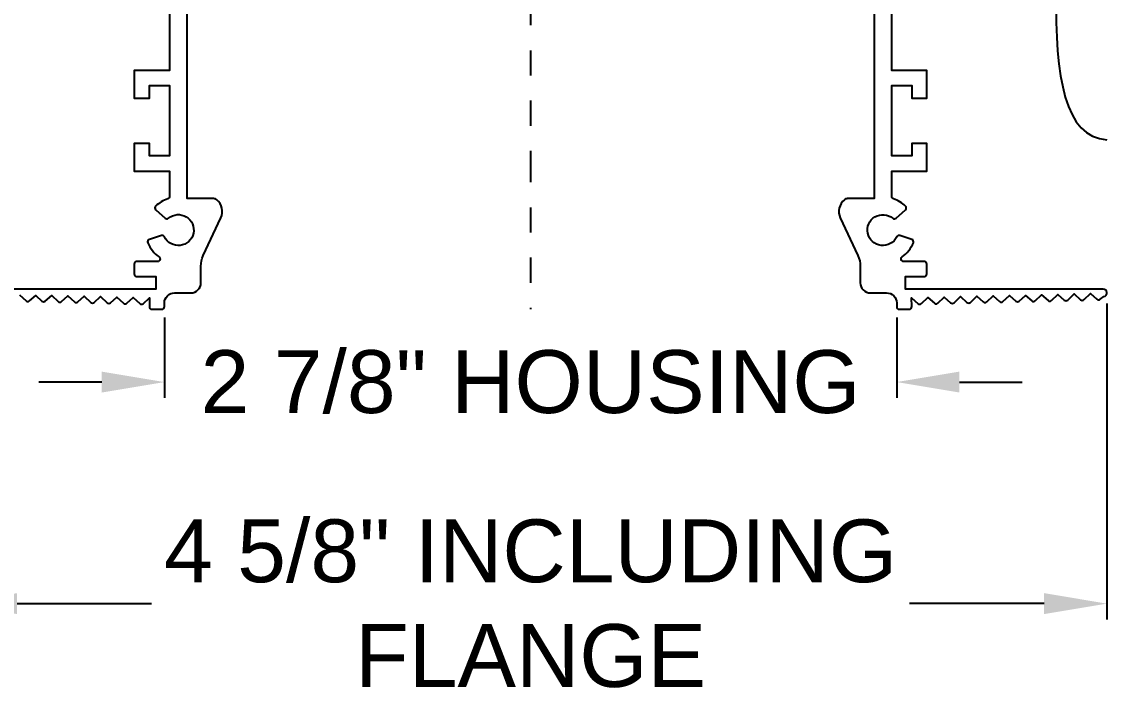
# Model space of a CAD drawing. Extents: x -4.5 to 5.8, y -1.5 to 5.2.
# Drawn here: x -2.026 to 2.296, y -1.545 to 1.144 of the extents above; entities that cross this region are included whole.
import ezdxf

# ---------------------------------------------------------------- set-up
doc = ezdxf.new("R2010")
doc.units = 0
doc.header["$LTSCALE"] = 0.5
doc.header["$MEASUREMENT"] = 0
doc.linetypes.add('PHANTOM', pattern=[0.5, 0.25, -0.05, 0.05, -0.05, 0.05, -0.05])
doc.layers.get('Defpoints').update_dxf_attribs({"linetype": 'CONTINUOUS'})
doc.layers.add('Construction', color=60, linetype='PHANTOM', plot=False)
doc.layers.add('CUST DWG', color=60, linetype='CONTINUOUS', lineweight=20)
doc.layers.add('Dimension', color=10, linetype='CONTINUOUS')
doc.layers.add('Housing', color=150, linetype='CONTINUOUS')
doc.styles.get("Standard").update_dxf_attribs({"font": 'arial.ttf'})
doc.dimstyles.new('LSAD_CustDims', dxfattribs={"dimtxt": 1, "dimasz": 1, "dimexe": 0.0625, "dimexo": 0.042969, "dimgap": 0.0625, "dimtad": 0, "dimtih": 1, "dimtoh": 1, "dimdec": 3, "dimzin": 0, "dimdsep": 46, "dimlunit": 4, "dimtxsty": 'Standard', "dimcen": 0.125, "dimclrd": 256, "dimclre": 256, "dimclrt": 256, "dimadec": 0, "dimazin": 0, "dimtfac": 1, "dimtdec": 3, "dimtix": 1, "dimtofl": 0, "dimtmove": 0, "dimatfit": 3, "dimfxl": 1, "dimfrac": 2, "dimtolj": 1, "dimtzin": 0, "dimarcsym": 0})

# ---------------------------------------------------------------- blocks, each defined once
blk = doc.blocks.new('*D5')
at = {"layer": 'CUST DWG', "lineweight": -2, "ltscale": 0.5, "transparency": 16777216}
for p, q in [((-1.4575, -0.033), (-1.4575, -0.3525)), ((1.4575, -0.033), (1.4575, -0.3525)), ((-1.7075, -0.29), (-1.9575, -0.29)), ((1.7075, -0.29), (1.9575, -0.29))]:
    blk.add_line(p, q, dxfattribs=at)
at = {"layer": 'CUST DWG', "ltscale": 0.5, "transparency": 16777216}
for points in [[(-1.7075, -0.2483), (-1.7075, -0.3317), (-1.4575, -0.29)], [(1.7075, -0.2483), (1.7075, -0.3317), (1.4575, -0.29)]]:
    blk.add_solid(points, dxfattribs=at)
at = {"layer": 'Defpoints', "color": 0, "ltscale": 0.5, "transparency": 16777216}
for p in [(-1.4575, 0.01), (1.4575, 0.01), (1.4575, -0.29)]:
    blk.add_point(p, dxfattribs=at)
at = {"layer": 'CUST DWG', "ltscale": 0.5, "transparency": 16777216, "insert": (0, -0.29), "char_height": 0.25, "attachment_point": 5}
blk.add_mtext('\\A1;2 7/8" HOUSING', dxfattribs=at)
blk = doc.blocks.new('*D7')
at = {"layer": 'CUST DWG', "lineweight": -2, "ltscale": 0.5, "transparency": 16777216}
for p, q in [((-2.2944, 0.0232), (-2.2944, -1.2344)), ((2.2945, 0.0232), (2.2945, -1.2344)), ((-2.0444, -1.1719), (-1.5088, -1.1719)), ((2.0445, -1.1719), (1.5088, -1.1719))]:
    blk.add_line(p, q, dxfattribs=at)
at = {"layer": 'CUST DWG', "ltscale": 0.5, "transparency": 16777216}
for points in [[(-2.0444, -1.1302), (-2.0444, -1.2135), (-2.2944, -1.1719)], [(2.0445, -1.1302), (2.0445, -1.2135), (2.2945, -1.1719)]]:
    blk.add_solid(points, dxfattribs=at)
at = {"layer": 'Defpoints', "color": 0, "ltscale": 0.5, "transparency": 16777216}
for p in [(-2.2944, 0.0662), (2.2945, 0.0662), (-2.2944, -1.1719)]:
    blk.add_point(p, dxfattribs=at)
at = {"layer": 'CUST DWG', "ltscale": 0.5, "transparency": 16777216, "insert": (0, -1.1719), "char_height": 0.25, "width": 3.055492, "attachment_point": 5}
blk.add_mtext('\\A1;4 5/8" INCLUDING FLANGE', dxfattribs=at)

msp = doc.modelspace()

# ---------------------------------------------------------------- linework, layer by layer
at = {"layer": 'Construction', "transparency": 16777216}
msp.add_line((0, 3.7553), (0, 0), dxfattribs=at)
at = {"layer": 'Dimension', "transparency": 16777216}
msp.add_open_spline([(1.8976, 4.0499), (2.2959, 4.0847), (2.2563, 2.4224), (1.9637, 0.6943), (2.294, 0.6747)], degree=3, knots=[0.211004, 0.211004, 0.211004, 0.211004, 1, 1.898992, 1.898992, 1.898992, 1.898992], dxfattribs=at)
at = {"layer": 'Housing', "linetype": 'Continuous', "lineweight": 25, "transparency": 16777216}
for points in [[(-1.4375, 2.55), (-1.4375, 0.95), (-1.5775, 0.95), (-1.5775, 0.84), (-1.5175, 0.84), (-1.5175, 0.89), (-1.4375, 0.89), (-1.4375, 0.61), (-1.5175, 0.61), (-1.5175, 0.66), (-1.5775, 0.66), (-1.5775, 0.55), (-1.4375, 0.55), (-1.4375, 0.4492, -0.322301), (-1.4443, 0.4397, 0.108351), (-1.4926, 0.4107, 0.438558), (-1.4925, 0.396), (-1.4551, 0.3624, 0.373687), (-1.442, 0.3621, -2.900941), (-1.4577, 0.288, 0.373687), (-1.4698, 0.2931), (-1.5176, 0.2776, 0.438558), (-1.5238, 0.2642, 0.138946), (-1.4791, 0.2081, -0.728963), (-1.4849, 0.19), (-1.5675, 0.19, 0.414214), (-1.5775, 0.18), (-1.5775, 0.14, 0.414214), (-1.5675, 0.13), (-1.4925, 0.13), (-1.4925, 0.08), (-2.2795, 0.08, 0.922899)], [(1.3675, 2.3584), (1.3675, 0.44), (1.2622, 0.44, 0.172707), (1.2496, 0.4355, 0.343376), (1.2331, 0.3636), (1.3031, 0.2135, -0.109518), (1.3125, 0.1712), (1.3125, 0.105, 0.414214), (1.3525, 0.065), (1.4175, 0.065, -0.414214), (1.4575, 0.025), (1.4575, 0.01, 0.414214), (1.4675, 0), (1.5074, 0, 0.416777), (1.5174, 0.0101), (1.5171, 0.045), (1.5425, 0.022, 0.391458), (1.5561, 0.0222), (1.582, 0.0467), (1.6074, 0.0237, 0.391457), (1.621, 0.0239), (1.6469, 0.0484), (1.6723, 0.0254, 0.391457), (1.6859, 0.0256), (1.7118, 0.0501), (1.7372, 0.0271, 0.391457), (1.7508, 0.0273), (1.7767, 0.0518), (1.8021, 0.0288, 0.391458), (1.8157, 0.029), (1.8416, 0.0535), (1.867, 0.0305, 0.391458), (1.8806, 0.0307), (1.9065, 0.0552), (1.932, 0.0322, 0.389312), (1.9455, 0.0323), (1.9701, 0.0552), (1.995, 0.0327, 0.391457), (2.0086, 0.0328), (2.0345, 0.0574), (2.0599, 0.0344, 0.391457), (2.0735, 0.0345), (2.0994, 0.0591), (2.1248, 0.0361, 0.391457), (2.1384, 0.0362), (2.1643, 0.0608), (2.1897, 0.0378, 0.391457), (2.2033, 0.038), (2.2292, 0.0625), (2.2546, 0.0395, 0.391457), (2.2682, 0.0397), (2.2819, 0.0502, 0.922901), (2.2795, 0.08), (1.4925, 0.08), (1.4925, 0.13), (1.5675, 0.13, 0.414214), (1.5775, 0.14), (1.5775, 0.18, 0.414214), (1.5675, 0.19), (1.485, 0.19, -0.728963), (1.4791, 0.2081, 0.138946), (1.5238, 0.2642, 0.438558), (1.5177, 0.2776), (1.4698, 0.2931, 0.373687), (1.4578, 0.288, -2.900941), (1.442, 0.3621, 0.373687), (1.4551, 0.3624), (1.4925, 0.396, 0.438558), (1.4927, 0.4107, 0.108351), (1.4443, 0.4397, -0.322301), (1.4375, 0.4492), (1.4375, 0.55), (1.5775, 0.55), (1.5775, 0.66), (1.5175, 0.66), (1.5175, 0.61), (1.4375, 0.61), (1.4375, 0.89), (1.5175, 0.89), (1.5175, 0.84), (1.5775, 0.84), (1.5775, 0.95), (1.4375, 0.95), (1.4375, 2.55)], [(-2.0345, 0.0574), (-2.0086, 0.0328, 0.391457), (-1.995, 0.0327), (-1.9701, 0.0552), (-1.9455, 0.0323, 0.389312), (-1.932, 0.0322), (-1.9065, 0.0552), (-1.8806, 0.0307, 0.391458), (-1.867, 0.0305), (-1.8416, 0.0535), (-1.8157, 0.029, 0.391458), (-1.8021, 0.0288), (-1.7767, 0.0518), (-1.7508, 0.0273, 0.391457), (-1.7372, 0.0271), (-1.7118, 0.0501), (-1.6859, 0.0256, 0.391457), (-1.6723, 0.0254), (-1.6469, 0.0484), (-1.621, 0.0239, 0.391457), (-1.6074, 0.0237), (-1.582, 0.0467), (-1.5561, 0.0222, 0.391458), (-1.5425, 0.022), (-1.5171, 0.045), (-1.5174, 0.0101, 0.416777), (-1.5074, 0), (-1.4675, 0, 0.414214), (-1.4575, 0.01), (-1.4575, 0.025, -0.414214), (-1.4175, 0.065), (-1.3525, 0.065, 0.414214), (-1.3125, 0.105), (-1.3125, 0.1712, -0.109518), (-1.3031, 0.2135), (-1.2331, 0.3636, 0.343376), (-1.2496, 0.4355, 0.172707), (-1.2622, 0.44), (-1.3675, 0.44), (-1.3675, 2.3584)]]:
    msp.add_lwpolyline(points, format="xyb", dxfattribs=at)

# ---------------------------------------------------------------- dimensions: what is measured, and where the dimension line sits
at = {"layer": 'CUST DWG', "ltscale": 0.5, "transparency": 16777216}
dim = msp.add_linear_dim(base=(1.4575, -0.29), p1=(-1.4575, 0.01), p2=(1.4575, 0.01), text='<> HOUSING', dimstyle='LSAD_CustDims', override={"dimtxt": 0.25, "dimasz": 0.25}, dxfattribs=at)
dim.commit()
dim.dimension.update_dxf_attribs({"geometry": '*D5', "text_midpoint": (0, -0.29)})
dim = msp.add_linear_dim(base=(-2.2944, -1.1719), p1=(2.2945, 0.0662), p2=(-2.2944, 0.0662), angle=180, text='<> INCLUDING FLANGE', dimstyle='LSAD_CustDims', override={"dimtxt": 0.25, "dimasz": 0.25}, dxfattribs=at)
dim.commit()
dim.dimension.update_dxf_attribs({"geometry": '*D7', "text_midpoint": (0, -1.1719)})

doc.saveas('drawing.dxf')
